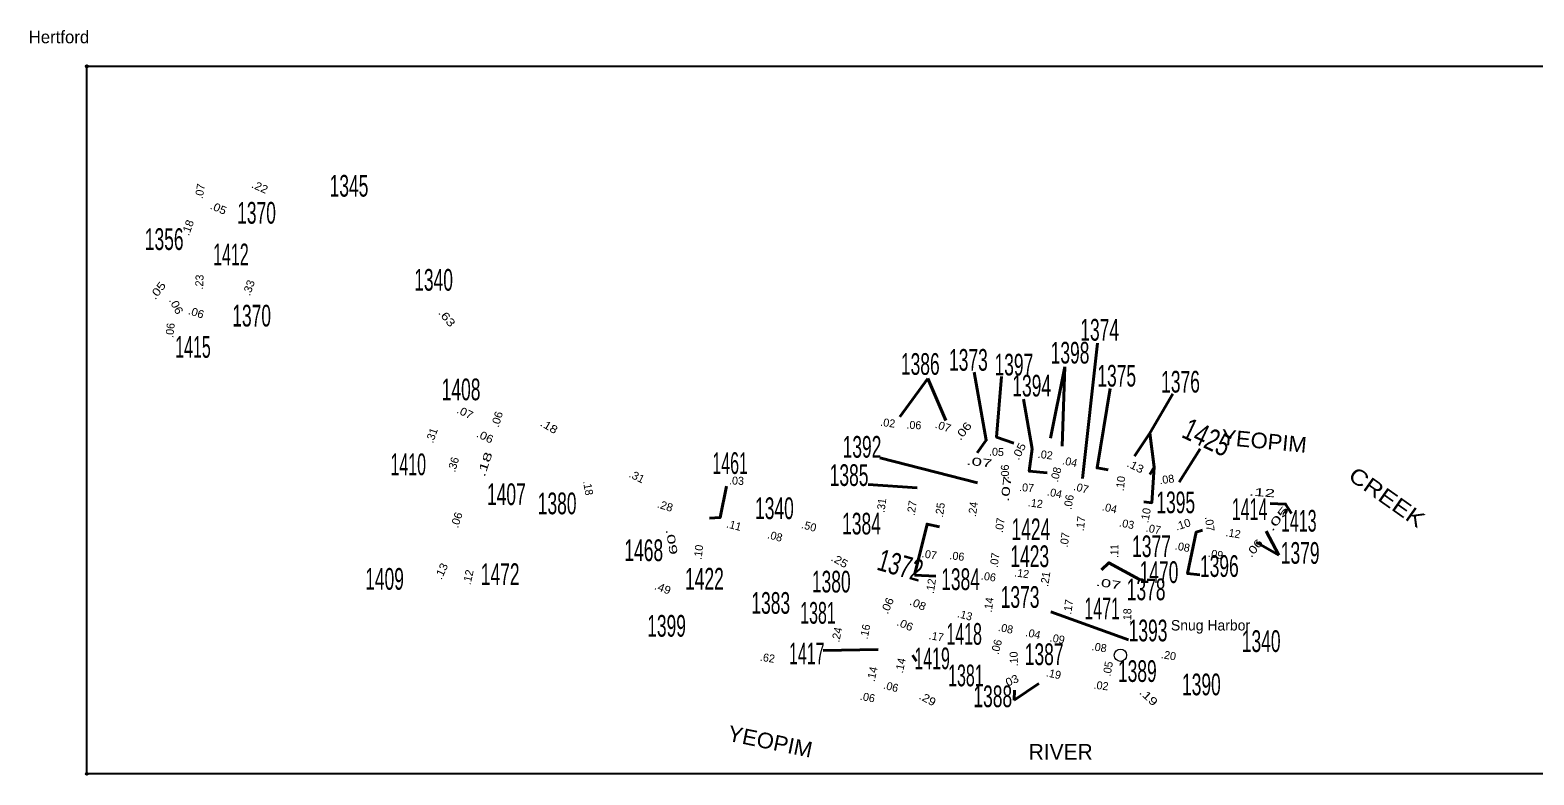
# Model space of a CAD drawing. Extents: x 814858 to 911489, y 251919 to 308316.
# Drawn here: x 864943 to 886555, y 268055 to 278764 of the extents above; entities that cross this region are included whole.
import ezdxf
from ezdxf.enums import TextEntityAlignment as Align

# ---------------------------------------------------------------- set-up
doc = ezdxf.new("R2010")
doc.units = 0
doc.header["$LTSCALE"] = 59
doc.header["$PDMODE"] = 32
doc.header["$PDSIZE"] = 29.5
for name, color, linetype, lineweight in [('1', 7, 'Continuous', 25), ('23', 7, 'Continuous', 25), ('34', 7, 'Continuous', 13), ('38', 7, 'Continuous', 40), ('40', 7, 'Continuous', 13), ('63', 7, 'Continuous', 25)]:
    doc.layers.add(name, color=color, linetype=linetype, lineweight=lineweight)
doc.layers.add('57', color=7, linetype='Continuous')

msp = doc.modelspace()

# ---------------------------------------------------------------- linework, layer by layer
at = {"layer": '1'}
for p in [(865759.75, 278243.13), (865759.75, 268069.65)]:
    msp.add_point(p, dxfattribs=at)
at = {"layer": '34'}
msp.add_circle((880613.44, 269775.18), 88.25, dxfattribs=at)
at = {"layer": '38'}
for p, q in [((880283.33, 274264.09), (880068.3, 272316.37)), ((879812.81, 273923.02), (879607.67, 272896.62)), ((879812.81, 273923.02), (879777.13, 272780.6)), ((877847.49, 273752.35), (877441.99, 273205.42)), ((877847.49, 273752.35), (878103.13, 273152.49)), ((881757.04, 272745.21), (881455.83, 272266.48)), ((877154.35, 272615.11), (878560.07, 272254.9)), ((876987.55, 272228.41), (877690.87, 272184.83)), ((882888.7, 271215.25), (882706.98, 271558.75)), ((882888.7, 271215.25), (882565.64, 271402.15)), ((877652.56, 270928.32), (877957.93, 270912.54)), ((880727.5, 269997.87), (879615.09, 270398.62)), ((876339.73, 269845.51), (877129.2, 269857.3)), ((877683.01, 269692.22), (877624.09, 269774.76)), ((879087.65, 269131.89), (879441.54, 269369.68)), ((879087.65, 269131.89), (879092.71, 269273.55))]:
    msp.add_line(p, q, dxfattribs=at)
for points in [[(878508.73, 273843.59), (878685.41, 272867.68), (878553.12, 272684.37)], [(878905.02, 273781.36), (878833.12, 272912.45), (879081.99, 272823.9)], [(880463.89, 273610.64), (880276.59, 272468.21), (880437.13, 272441.44)], [(879219.96, 273456.1), (879344.17, 272741.39), (879302.77, 272420.29), (879561.54, 272399.57)], [(881366.2, 273536.14), (881035.28, 272968.99), (880814.67, 272637.84)], [(881035.28, 272968.99), (881099.95, 272477.98), (881035.28, 272375.21)], [(881099.95, 272477.98), (881061.91, 271967.93), (880951.6, 271983.15)], [(874949.33, 272205.39), (874860.14, 271755.44), (874707.21, 271744.8)], [(883072.5, 271815.92), (882986.55, 271950.32), (882766.29, 271955.69)], [(877652.56, 270928.32), (877833.59, 271661.18), (878014.62, 271620.01)], [(881752.35, 270932.67), (881578.46, 270949.73), (881701.2, 271543.43), (881793.27, 271574.14)], [(880886.41, 270862.98), (880447.81, 271104.7), (880339.74, 271002.92)]]:
    msp.add_lwpolyline(points, dxfattribs=at)
at = {"layer": '63'}
msp.add_lwpolyline([(865759.75, 268069.65), (865759.75, 278243.13), (898192.26, 278243.13), (898192.26, 268069.65)], close=True, dxfattribs=at)

# ---------------------------------------------------------------- texts
at = {"layer": '23'}
for s, width, p in [('1345', 0.6, (869526.58, 276369.84)), ('1370', 0.6, (868197.86, 275980.93)), ('1356', 0.6, (866870.8, 275602.87)), ('1412', 0.55, (867830.22, 275382.75)), ('1340', 0.6, (870742.14, 275017.61)), ('1370', 0.6, (868127.49, 274502.22)), ('1374', 0.6, (880314.5, 274298.78)), ('1415', 0.55, (867284.33, 274052.36)), ('1398', 0.6, (879888.61, 273969.7)), ('1386', 0.6, (877736.61, 273807.46)), ('1373', 0.6, (878427.92, 273866.77)), ('1397', 0.6, (879081.74, 273798.18)), ('1375', 0.6, (880559.51, 273638.82)), ('1376', 0.6, (881476.5, 273552.68)), ('1408', 0.6, (871137.38, 273442.01)), ('1394', 0.6, (879337.68, 273495.95)), ('1392', 0.6, (876898.87, 272615.95)), ('1410', 0.55, (870378.05, 272364.47)), ('1461', 0.55, (875004.24, 272382.22)), ('1385', 0.6, (876713.24, 272210.04)), ('1407', 0.6, (871788.6, 271934.53)), ('1380', 0.6, (872518.06, 271802.82)), ('1395', 0.6, (881407.81, 271817.89)), ('1340', 0.6, (875640.34, 271733.01)), ('1414', 0.55, (882469.29, 271720.25)), ('1384', 0.6, (876892.1, 271511.9)), ('1424', 0.6, (879325.89, 271430.42)), ('1413', 0.55, (883176.17, 271553.46)), ('1377', 0.6, (881059.36, 271186.05)), ('1423', 0.6, (879309.42, 271042.94)), ('1379', 0.6, (883196.04, 271090.19)), ('1409', 0.6, (870037.56, 270717.52)), ('1472', 0.6, (871699.11, 270785.04)), ('1422', 0.6, (874634.72, 270719.62)), ('1384', 0.6, (878315.4, 270712.82)), ('1470', 0.6, (881167.08, 270814.64)), ('1396', 0.6, (882034.54, 270902.23)), ('1380', 0.6, (876457.47, 270678.35)), ('1378', 0.6, (880982.41, 270566.69)), ('1383', 0.6, (875587.54, 270371.5)), ('1373', 0.6, (879170.47, 270457.14)), ('1471', 0.55, (880349.82, 270292.67)), ('1381', 0.55, (876266.3, 270229.38)), ('1399', 0.6, (874090.66, 270042.91)), ('1418', 0.55, (878367.26, 269926.3)), ('1393', 0.6, (881009.95, 269975.56)), ('1417', 0.55, (876105.42, 269644.16)), ('1387', 0.6, (879516.72, 269634.12)), ('1340', 0.6, (882635.78, 269822.99)), ('1419', 0.55, (877906.88, 269574.99)), ('1381', 0.55, (878392.1, 269329.62)), ('1389', 0.6, (880855.84, 269392.3)), ('1390', 0.6, (881776.39, 269200.1)), ('1388', 0.6, (878778.32, 269029.08))]:
    msp.add_text(s, height=312, dxfattribs=dict(at, width=width)).set_placement(p, align=Align.CENTER)
for s, rotation, width, p in [('1425', 334.783, 0.75, (881789.95, 272769.22)), ('1372', 344.044, 0.7, (877408.68, 270919.32))]:
    msp.add_text(s, height=312, rotation=rotation, dxfattribs=dict(at, width=width)).set_placement(p, align=Align.CENTER)
at = {"layer": '23', "width": 0.6}
msp.add_text('1468', height=312, dxfattribs=at).set_placement((873484.28, 271129.16))
at = {"layer": '34'}
msp.add_text('Hertford', height=180, dxfattribs=at).set_placement((864923.58, 278574.87))
msp.add_text('Snug Harbor', height=150, dxfattribs=at).set_placement((881907.33, 270131.94), align=Align.CENTER)
at = {"layer": '40'}
for s, rotation, p in [('.07', 80.082, (867441.25, 276437.72)), ('.23', 87.509, (867433.23, 275139.16)), ('.06', 83.847, (867012.59, 274440.73)), ('.02', 352.625, (877262.53, 273060.52)), ('.31', 70.521, (870769.37, 272918.19)), ('.06', 356.953, (877642.04, 273028.56)), ('.05', 357.567, (878829.02, 272642.82)), ('.36', 73.726, (871080.96, 272502.34)), ('.02', 352.625, (879526.12, 272602.03)), ('.04', 347.831, (879874.67, 272500.76)), ('.03', 357.896, (875093.23, 272228.26)), ('.06', 89.934, (879010.26, 272410.3)), ('.08', 75.116, (879740.2, 272360.4)), ('.10', 83.862, (880671.74, 272239.13)), ('.08', 7.786, (881286.61, 272247.8)), ('.18', 279.896, (872907.32, 272170.91)), ('.07', 355.699, (879259.93, 272128.98)), ('.04', 347.831, (879656.04, 272052.31)), ('.07', 344.683, (880033.29, 272125.57)), ('.27', 81.222, (877671.25, 271883.66)), ('.25', 81.963, (878076.82, 271857.22)), ('.24', 82.219, (878550.34, 271866.95)), ('.12', 352.127, (879383.96, 271903.85)), ('.06', 80.501, (879926.33, 271969.38)), ('.04', 347.1, (880444.96, 271836.65)), ('.10', 79.537, (881032.33, 271776.64)), ('.11', 345.292, (875045.54, 271588.72)), ('.50', 344.329, (876121.85, 271576.38)), ('.07', 82.321, (878935.92, 271637.07)), ('.17', 83.643, (880098.32, 271661.82)), ('.03', 348.69, (880693.19, 271608.08)), ('.07', 277.348, (881839.79, 271657.23)), ('.08', 344.996, (875634.49, 271432.89)), ('.07', 82.33, (879868.97, 271427.64)), ('.07', 348.881, (881076.02, 271534.38)), ('.12', 350.96, (882224.32, 271472.59)), ('.10', 82.991, (874605.67, 271251)), ('.07', 350.137, (877857.9, 271168.11)), ('.06', 352.889, (878257.02, 271144.47)), ('.07', 82.41, (878862.4, 271135.32)), ('.08', 349.411, (881494.74, 271277.93)), ('.09', 349.139, (881971.13, 271172.04)), ('.12', 77.438, (871295.96, 270885.57)), ('.12', 81.075, (877946.17, 270760.66)), ('.06', 350.866, (878707.9, 270849.76)), ('.12', 352.127, (879187.16, 270896.59)), ('.21', 81.288, (879590.06, 270862.74)), ('.14', 82.167, (878777.65, 270493.68)), ('.13', 344.932, (878363.51, 270297.52)), ('.17', 81.934, (879920.33, 270463.99)), ('.18', 88.167, (880768.83, 270341.82)), ('.24', 77.789, (876593.71, 270059.48)), ('.16', 78.412, (876999.81, 270104.12)), ('.08', 348.06, (878953.06, 270105.38)), ('.04', 347.582, (879345.66, 270029.22)), ('.17', 350.115, (877957.66, 269990.43)), ('.06', 75.47, (878886.98, 269881.97)), ('.09', 349.295, (879695.17, 269956.51)), ('.08', 350.737, (880299.47, 269833.33)), ('.62', 351.355, (875532.35, 269681.6)), ('.14', 78.265, (877507.2, 269616.81)), ('.10', 91.898, (879137.54, 269724.01)), ('.20', 350.661, (881295.97, 269718.01)), ('.14', 77.991, (877101.74, 269492.66)), ('.19', 347.795, (879641.14, 269451.64)), ('.05', 80.155, (880488.55, 269570.96)), ('.06', 344.89, (877300.56, 269269.69)), ('.02', 352.994, (880327.74, 269282.94)), ('.06', 348.933, (876967.89, 269115.9))]:
    msp.add_text(s, height=115, rotation=rotation, dxfattribs=at).set_placement(p, align=Align.CENTER)
for s, rotation, width, p in [('.22', 335.96, 1.1, (868222.13, 276456.6)), ('.05', 336.858, 1.1, (867628.64, 276152.13)), ('.18', 70.192, 1.05, (867263.86, 275904.51)), ('.05', 52.447, 1.25, (866823.16, 274985.15)), ('.33', 70.326, 1.05, (868139.97, 275040.42)), ('.06', 297.604, 1.15, (866992.43, 274772.87)), ('.06', 342.813, 1.05, (867314.05, 274648.11)), ('.63', 309.453, 1.3, (870889.54, 274589.87)), ('.07', 334.728, 1.1, (871170.24, 273214.52)), ('.06', 73.297, 1.05, (871708.98, 273152.82)), ('.06', 334.728, 1.15, (871457.34, 272868.68)), ('.18', 329.563, 1.2, (872373.22, 273017.13)), ('.07', 341.388, 1.05, (878046.65, 273012.53)), ('.06', 51.564, 1.3, (878399.02, 272964.2)), ('.05', 63.361, 1.15, (879205.98, 272681.96)), ('.18', 71.314, 1.7, (871532.19, 272503.53)), ('.07', 353.396, 1.75, (878579.16, 272496.04)), ('.13', 333.434, 1.15, (880803.11, 272441.32)), ('.31', 333.271, 1.05, (873638.69, 272294.23)), ('.07', 83.384, 1.75, (879027.69, 272161.99)), ('.12', 355.814, 1.75, (882643.98, 272058.95)), ('.28', 342.625, 1.05, (874053.38, 271869.22)), ('.31', 82.434, 0.95, (877235.25, 271922.89)), ('.05', 51.911, 1.9, (882917.92, 271704.53)), ('.06', 72.022, 1.05, (871127.43, 271703.4)), ('.10', 18.104, 1.05, (881527.38, 271601.99)), ('.09', 279.418, 1.75, (874108.59, 271396.95)), ('.11', 89.076, 0.9, (880583.47, 271273.35)), ('.06', 50.819, 1.3, (882581, 271279.32)), ('.13', 64.853, 1.1, (870905.25, 270960.17)), ('.25', 330.88, 1.15, (876549.64, 271083.5)), ('.49', 339.296, 1.1, (874015.97, 270687.29)), ('.07', 351.108, 1.7, (880433.92, 270748.55)), ('.06', 66.556, 1.1, (877314.82, 270466.03)), ('.08', 335.994, 1.1, (877680.52, 270460.07)), ('.06', 336.501, 1.1, (877495.81, 270164.6)), ('.03', 23.918, 1.1, (879057.44, 269352.42)), ('.29', 331.881, 1.15, (877814.52, 269096.92)), ('.19', 316.806, 1.35, (880979.69, 269133.54))]:
    msp.add_text(s, height=115, rotation=rotation, dxfattribs=dict(at, width=width)).set_placement(p, align=Align.CENTER)
at = {"layer": '57'}
for s, rotation, width, p in [('YEOPIM', 354.48, 1.05, (882666.68, 272744.75)), ('CREEK', 324.773, 1.2, (884378.06, 271956.77)), ('YEOPIM', 348.385, 1.05, (875557.22, 268425.37))]:
    msp.add_text(s, height=225, rotation=rotation, dxfattribs=dict(at, width=width)).set_placement(p, align=Align.CENTER)
msp.add_text('RIVER', height=225, dxfattribs=at).set_placement((879754.49, 268274.68), align=Align.CENTER)

doc.saveas('drawing.dxf')
